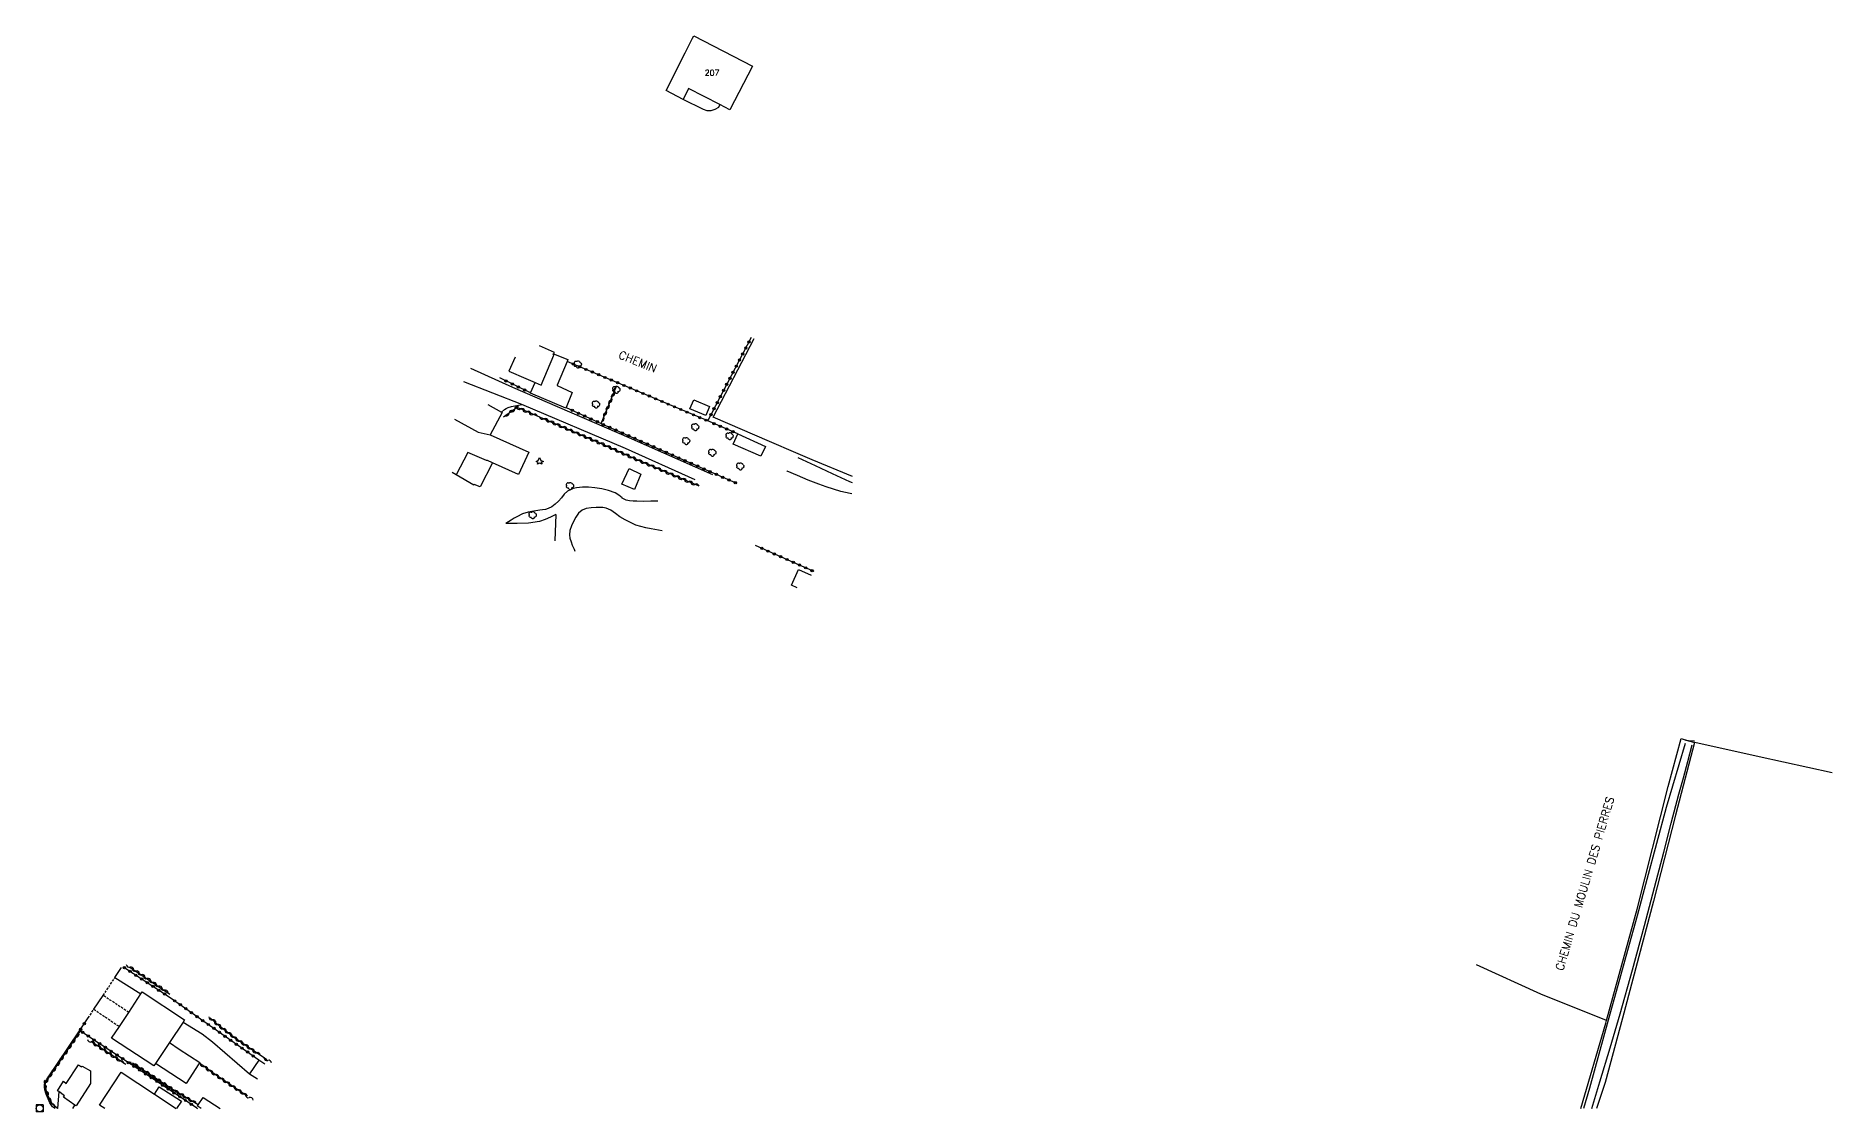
# Model space of a CAD drawing. Header units: millimetres. Extents: x 81000 to 81848, y 145999 to 147000.
# Drawn here: x 81399.5 to 81792.2, y 145999.2 to 146234.7 of the extents above; entities that cross this region are included whole.
import ezdxf
from ezdxf.enums import TextEntityAlignment as Align

# ---------------------------------------------------------------- set-up
doc = ezdxf.new("R2010")
doc.units = ezdxf.units.MM
doc.linetypes.add('DASHED', pattern=[0.75, 0.5, -0.25])
doc.layers.get('0').update_dxf_attribs({"linetype": 'CONTINUOUS'})
for name, color, linetype in [('W0014', 7, 'CONTINUOUS'), ('W0017', 7, 'CONTINUOUS'), ('W0071', 7, 'CONTINUOUS'), ('W0101', 7, 'CONTINUOUS'), ('W0104', 1, 'CONTINUOUS'), ('W0112', 1, 'DASHED'), ('W0211', 2, 'CONTINUOUS'), ('W0214', 2, 'CONTINUOUS'), ('W0300', 7, 'CONTINUOUS'), ('W0303', 7, 'CONTINUOUS'), ('W0310', 3, 'CONTINUOUS'), ('W0323', 7, 'CONTINUOUS'), ('W0330', 7, 'CONTINUOUS'), ('W0420', 7, 'CONTINUOUS'), ('W0989', 7, 'CONTINUOUS'), ('W0991', 7, 'CONTINUOUS')]:
    doc.layers.add(name, color=color, linetype=linetype)
doc.styles.get("Standard").update_dxf_attribs({"font": 'romans.shx', "width": 0.85})

# ---------------------------------------------------------------- blocks, each defined once
blk = doc.blocks.new('T300')
for p, q in [((-0.8, 0.51), (-0.86, 0.34)), ((-0.86, 0.34), (-0.86, 0.17)), ((-0.86, 0.17), (-0.74, 0.06)), ((-0.69, 0.63), (-0.8, 0.51)), ((-0.8, -0.06), (-0.74, 0.06)), ((-0.74, 0.06), (-0.69, 0.11)), ((-0.57, 0.69), (-0.69, 0.63)), ((-0.46, 0.69), (-0.57, 0.69)), ((-0.29, 0.63), (-0.46, 0.69)), ((-0.29, 0.63), (-0.17, 0.74)), ((-0.23, 0.57), (-0.29, 0.63)), ((-0.17, 0.74), (-0.06, 0.8)), ((-0.06, 0.8), (0.06, 0.8)), ((0.06, 0.8), (0.23, 0.74)), ((0.23, 0.74), (0.34, 0.63)), ((0.34, 0.63), (0.4, 0.51)), ((0.46, 0.46), (0.34, 0.46)), ((0.4, 0.51), (0.4, 0.46)), ((0.57, 0.4), (0.46, 0.46)), ((0.57, 0.4), (0.69, 0.29)), ((0.69, 0.29), (0.74, 0.17)), ((0.74, 0.06), (0.69, -0.17)), ((0.74, 0.17), (0.74, 0.06)), ((-0.8, -0.17), (-0.8, -0.06)), ((-0.8, -0.23), (-0.8, -0.17)), ((-0.74, -0.34), (-0.8, -0.23)), ((-0.69, -0.4), (-0.74, -0.34)), ((-0.51, -0.46), (-0.69, -0.4)), ((-0.4, -0.46), (-0.51, -0.46)), ((-0.4, -0.46), (-0.34, -0.46)), ((-0.34, -0.46), (-0.34, -0.4)), ((-0.34, -0.51), (-0.34, -0.46)), ((-0.29, -0.63), (-0.34, -0.51)), ((-0.17, -0.74), (-0.29, -0.63)), ((-0.06, -0.8), (-0.17, -0.74)), ((0.06, -0.8), (-0.06, -0.8)), ((0.17, -0.74), (0.06, -0.8)), ((0.23, -0.69), (0.17, -0.74)), ((0.29, -0.46), (0.23, -0.46)), ((0.29, -0.63), (0.23, -0.69)), ((0.46, -0.4), (0.29, -0.46)), ((0.34, -0.51), (0.29, -0.63)), ((0.34, -0.51), (0.34, -0.46)), ((0.57, -0.34), (0.46, -0.4)), ((0.63, -0.29), (0.57, -0.34)), ((0.69, -0.17), (0.63, -0.29))]:
    blk.add_line(p, q)
blk = doc.blocks.new('T303')
for p, q in [((-0.77, 0), (-0.28, 0.21)), ((-0.28, -0.21), (-0.77, 0)), ((-0.28, 0.21), (0, 0.83)), ((0, 0.83), (0.28, 0.21)), ((0.28, 0.21), (0.83, 0)), ((0.83, 0), (0.28, -0.21)), ((-0.49, -0.63), (-0.28, -0.21)), ((0, -0.35), (-0.49, -0.63)), ((0.56, -0.63), (0, -0.35)), ((0.28, -0.21), (0.56, -0.63))]:
    blk.add_line(p, q)
blk = doc.blocks.new('t310o')
at = {"color": 0, "linetype": 'Continuous'}
for centre, start, end in [((-0.5, 0.38), 216.8699, 323.1304), ((0.5, -0.37), 36.8699, 143.1303)]:
    blk.add_arc(centre, 0.625, start, end, dxfattribs=at)
blk = doc.blocks.new('t323o')
at = {"color": 0, "linetype": 'Continuous'}
for radius in [0.25, 0.15]:
    blk.add_circle((0, 0), radius, dxfattribs=at)
blk = doc.blocks.new('T420')
for p, q in [((0.75, 0.75), (-0.75, 0.75)), ((-0.75, 0.75), (-0.75, -0.75)), ((0.75, 0.75), (0.75, -0.75)), ((0.75, -0.75), (-0.75, -0.75))]:
    blk.add_line(p, q)
blk.add_ellipse((0, 0), major_axis=(-0.53, 0.53), ratio=1, start_param=3.926991, end_param=10.210176)

msp = doc.modelspace()

# ---------------------------------------------------------------- linework, layer by layer
at = {"layer": 'W0014'}
for points in [[(81416.76, 146028.65), (81418.22, 146030.84)], [(81412.16, 146021.72), (81414.17, 146024.75)], [(81403.07, 146000.39), (81402.53, 146001.23), (81402.14, 146002.13), (81401.71, 146003.14), (81401.46, 146004.07), (81401.37, 146004.75), (81401.34, 146005.05), (81401.37, 146005.44), (81401.76, 146006.29), (81409.04, 146017.03)], [(81403.68, 146000), (81403.07, 146000.39)]]:
    msp.add_lwpolyline(points, dxfattribs=at)
at = {"layer": 'W0017'}
for points in [[(81501.28, 146152.36), (81501.9, 146152.9), (81502.31, 146153.13), (81502.76, 146153.35), (81503.46, 146153.58), (81505.72, 146154.02)], [(81416.76, 146028.65), (81422.42, 146025.11)], [(81431.64, 146018.93), (81435.85, 146016.32), (81438.06, 146014.62), (81446.21, 146007.63)], [(81404.52, 146003.7), (81404.17, 146000.03), (81404.12, 146000)], [(81407.55, 146000), (81408.02, 146000.75)]]:
    msp.add_lwpolyline(points, dxfattribs=at)
at = {"layer": 'W0071'}
for points in [[(81547.48, 146138.61), (81529.19, 146146.7), (81503.75, 146157.76), (81494.56, 146161.92)], [(81543.59, 146137.53), (81528.39, 146144.37), (81505.72, 146154.02), (81505.69, 146154.03), (81493.03, 146158.96)], [(81760.09, 146079.83), (81758.7, 146075.18), (81757.31, 146070.54), (81755.95, 146065.89), (81753.78, 146058), (81751.69, 146050.09), (81749.58, 146042.19), (81747.5, 146034.56), (81745.39, 146026.94), (81743.27, 146019.33), (81741.21, 146011.91), (81739.14, 146004.5), (81737.85, 146000)], [(81739.68, 146000), (81741.41, 146005.87), (81743.68, 146013.27), (81745.88, 146020.69), (81748.57, 146030.36), (81751.17, 146040.05), (81753.74, 146049.75), (81755.4, 146056.09), (81757.05, 146062.43), (81758.71, 146068.76), (81759.68, 146072.36), (81760.64, 146075.95), (81761.6, 146079.55)], [(81762.09, 146080.36), (81760.83, 146080.47), (81760.13, 146080.52)]]:
    msp.add_lwpolyline(points, dxfattribs=at)
at = {"layer": 'W0101'}
for points in [[(81551.18, 146218.5), (81549.02, 146219.61), (81542.16, 146223.12), (81541.02, 146220.76), (81541, 146220.72), (81537.31, 146222.7), (81541.44, 146230.92), (81543.06, 146234.15), (81543.32, 146234.65), (81556.13, 146228.01)], [(81425.28, 146009.33), (81416.03, 146015.38), (81417.72, 146017.95), (81419.76, 146021.05), (81422.42, 146025.11), (81422.71, 146025.55), (81431.94, 146019.38), (81431.64, 146018.93), (81428.69, 146014.48), (81425.65, 146009.89)]]:
    msp.add_lwpolyline(points, close=True, dxfattribs=at)
at = {"layer": 'W0101', "const_width": 0.002}
msp.add_lwpolyline([(81504.72, 146168.27), (81504.72, 146168.27), (81504.72, 146168.27)], close=True, dxfattribs=at)
at = {"layer": 'W0101'}
for points in [[(81504.26, 146164.39), (81502.87, 146161.3), (81506.61, 146159.71), (81508.63, 146158.84), (81509.94, 146158.28), (81512.74, 146164.84), (81512.58, 146164.98), (81512.66, 146165.09), (81512.85, 146165.39), (81509.57, 146166.85)], [(81491, 146150.82), (81496.18, 146147.99), (81498.8, 146147.36), (81507.24, 146143.56), (81505.02, 146138.73), (81499.28, 146141.29), (81498.21, 146141.77), (81497.99, 146141.76), (81493.9, 146143.55), (81491.37, 146138.64), (81490.51, 146139.15)], [(81414.55, 146000), (81413.39, 146000.76), (81418.12, 146007.96), (81425.4, 146003.14), (81430.15, 146000)]]:
    msp.add_lwpolyline(points, dxfattribs=at)
at = {"layer": 'W0104'}
for points in [[(81549.02, 146219.61), (81548.73, 146218.99), (81547.92, 146218.54), (81547.01, 146218.27), (81546.26, 146218.27), (81545.44, 146218.52), (81541.02, 146220.76)], [(81512.66, 146165.09), (81515.77, 146163.83), (81515.61, 146163.43), (81513.43, 146158.22), (81513.42, 146158.19), (81516.74, 146156.61), (81515.38, 146153.36), (81515.32, 146153.21), (81507.59, 146156.49), (81507.63, 146156.58), (81508.63, 146158.84)], [(81498.32, 146153.99), (81501.28, 146152.36), (81501.43, 146152.29), (81498.8, 146147.36)], [(81499.28, 146141.29), (81496.59, 146135.98), (81495.32, 146136.55), (81495.2, 146136.37), (81491.37, 146138.64)], [(81565.93, 146113.94), (81564.7, 146114.53), (81566.19, 146117.92), (81568.98, 146116.72)], [(81428.69, 146014.48), (81430.81, 146013.01), (81435.29, 146010.07), (81435.21, 146009.94), (81435.12, 146009.8), (81432.3, 146005.46), (81425.65, 146009.89)], [(81448.21, 146010.62), (81446.21, 146007.63), (81447.9, 146006.51)], [(81448.21, 146010.62), (81448.21, 146010.62)], [(81449.5, 146009.75), (81448.21, 146010.62)], [(81425.4, 146003.14), (81426.46, 146004.73), (81431.29, 146001.59), (81430.25, 146000)], [(81434.62, 146000), (81434.68, 146000.11), (81434.84, 146000)], [(81435.61, 146000), (81434.75, 146000.57), (81434.94, 146000.84), (81436.01, 146002.41), (81439.73, 146000)]]:
    msp.add_lwpolyline(points, dxfattribs=at)
for points in [[(81545.97, 146151.62), (81542.44, 146153.09), (81543.35, 146155.07), (81546.74, 146153.58)], [(81557.96, 146142.7), (81551.91, 146145.36), (81552.94, 146147.61), (81558.99, 146144.8)], [(81530.33, 146135.4), (81527.62, 146136.61), (81529.19, 146140.01), (81531.75, 146138.78), (81530.33, 146135.4)], [(81408.26, 146000.59), (81408.02, 146000.75), (81405.49, 146002.49), (81405.76, 146002.78), (81404.52, 146003.7), (81404.23, 146003.91), (81405.49, 146005.98), (81406.12, 146005.48), (81408.76, 146009.59), (81409.44, 146009.1), (81409.61, 146009.31), (81411.44, 146008.22), (81411.43, 146005.52)]]:
    msp.add_lwpolyline(points, close=True, dxfattribs=at)
at = {"layer": 'W0112'}
for points in [[(81414.98, 146025.97), (81416.76, 146028.65)], [(81414.17, 146024.75), (81414.98, 146025.97)], [(81419.76, 146021.05), (81414.17, 146024.75)], [(81410.91, 146019.83), (81412.16, 146021.72)], [(81412.16, 146021.72), (81417.72, 146017.95)]]:
    msp.add_lwpolyline(points, dxfattribs=at)
at = {"layer": 'W0211'}
for points in [[(81577.99, 146136.87), (81577.4, 146137.12), (81573.64, 146138.83), (81569.9, 146140.57), (81566.17, 146142.32)], [(81535.48, 146132.9), (81533.95, 146132.86), (81532.42, 146132.83), (81530.9, 146132.87), (81530.09, 146132.9), (81529.29, 146132.94), (81528.52, 146133.1), (81527.69, 146133.55), (81527.66, 146133.58), (81526.91, 146134.17), (81526.1, 146134.7), (81524.68, 146135.24), (81523.18, 146135.59), (81521.66, 146135.8), (81520.32, 146135.93), (81518.96, 146135.97), (81517.64, 146135.79), (81516.98, 146135.61), (81516.33, 146135.38), (81515.73, 146135.07), (81515.01, 146134.41), (81514.41, 146133.6), (81513.75, 146132.85), (81513.04, 146132.23), (81512.27, 146131.66), (81511.45, 146131.24), (81510.86, 146131.08), (81510.24, 146131), (81509.62, 146130.9), (81508.34, 146130.69), (81507.07, 146130.45), (81505.84, 146130.09), (81504.6, 146129.48), (81504.07, 146129.14), (81503.41, 146128.73), (81502.23, 146127.98)], [(81513.18, 146129.93), (81512.96, 146124.16)]]:
    msp.add_lwpolyline(points, dxfattribs=at)
at = {"layer": 'W0214'}
for points in [[(81577.9, 146134.45), (81577.48, 146134.56), (81576.48, 146134.77), (81575.49, 146135), (81573.87, 146135.47), (81572.27, 146135.99), (81570.68, 146136.56), (81568.32, 146137.48), (81565.99, 146138.49), (81563.74, 146139.46), (81563.66, 146139.5)], [(81513.18, 146129.93), (81511.99, 146129.4), (81510.8, 146128.88), (81509.59, 146128.44), (81507.19, 146128.06), (81504.71, 146128.02), (81504.14, 146128.01), (81502.23, 146127.98)], [(81536.42, 146126.37), (81535.61, 146126.52), (81534.79, 146126.66), (81533.98, 146126.82), (81532.85, 146127.05), (81531.72, 146127.31), (81530.63, 146127.64), (81529.45, 146128.17), (81528.3, 146128.81), (81527.18, 146129.47), (81526.19, 146130.16), (81525.21, 146130.88), (81524.16, 146131.36), (81523.44, 146131.49), (81522.75, 146131.52), (81522.68, 146131.52), (81521.94, 146131.5), (81520.87, 146131.44), (81519.82, 146131.27), (81518.89, 146130.9), (81518.13, 146130.23), (81517.5, 146129.35), (81516.99, 146128.41), (81516.57, 146127.47), (81516.25, 146126.48), (81516.14, 146125.49), (81516.25, 146124.75), (81516.49, 146124), (81516.76, 146123.26), (81516.94, 146122.81), (81517.14, 146122.37), (81517.34, 146121.93)]]:
    msp.add_lwpolyline(points, dxfattribs=at)
at = {"layer": 'W0310'}
for points in [[(81523.06, 146149.85), (81526.45, 146158.02)], [(81509.15, 146151.45), (81505.94, 146152.83), (81504.67, 146153.38), (81501.73, 146151.24)], [(81544.35, 146136.22), (81530.76, 146142), (81523.13, 146145.44), (81515.87, 146148.57), (81510.99, 146150.7), (81509.15, 146151.45)], [(81420.04, 146030.95), (81428.78, 146025.06)], [(81448.93, 146011.4), (81446.84, 146012.8), (81442.9, 146015.51), (81439.64, 146018.06), (81437.55, 146019.83)], [(81404.17, 146000.03), (81403.13, 146000.93), (81402.42, 146002.15), (81401.95, 146003.31), (81401.56, 146004.61), (81401.52, 146005.31), (81401.62, 146005.8), (81409.24, 146016.97)], [(81419.11, 146009.62), (81413.15, 146013.57), (81411.46, 146014.69)], [(81449.97, 146010.69), (81448.93, 146011.4)], [(81434.94, 146000.84), (81429.51, 146004.11), (81420.61, 146009.96)], [(81445.66, 146002.72), (81438.43, 146007.59), (81435.21, 146009.94)]]:
    msp.add_lwpolyline(points, dxfattribs=at)
at = {"layer": 'W0323'}
for points in [[(81546.37, 146150.44), (81555.93, 146168.75)], [(81507.63, 146156.58), (81500.93, 146159.83)], [(81546.37, 146150.44), (81523.23, 146160.22), (81515.61, 146163.43)], [(81515.38, 146153.36), (81523.06, 146149.85), (81523.99, 146149.43), (81540.68, 146142.07), (81552.48, 146136.86), (81552.75, 146136.74)], [(81552.94, 146147.61), (81546.37, 146150.44)], [(81569.63, 146117.48), (81565.95, 146119.11), (81556.83, 146123.15)], [(81428.85, 146024.24), (81418.73, 146030.87)], [(81448.21, 146010.62), (81428.85, 146024.24)], [(81409.24, 146016.97), (81409.04, 146017.03), (81410.91, 146019.83)], [(81434.68, 146000.11), (81424.94, 146006.58), (81413.32, 146014.27), (81409.25, 146016.96), (81409.24, 146016.97)]]:
    msp.add_lwpolyline(points, dxfattribs=at)
at = {"layer": 'W0330'}
for points in [[(81578.05, 146138.24), (81569.21, 146141.89), (81565.63, 146143.43), (81559.86, 146145.92), (81547.58, 146151.22), (81556.55, 146168.48)], [(81737.28, 146000), (81742.73, 146018.65), (81742.9, 146019.29), (81749.56, 146043.64), (81756.35, 146070.47), (81759.17, 146080.96), (81760.83, 146080.47), (81762.16, 146080.07)], [(81792.2, 146073.46), (81776.26, 146076.97), (81762.16, 146080.07), (81762.12, 146080.08), (81757.95, 146064.15), (81753.14, 146045.35), (81746.4, 146019.78), (81742.57, 146005.67), (81740.7, 146000)], [(81742.9, 146019.29), (81728.5, 146025.06), (81714.49, 146031.48)]]:
    msp.add_lwpolyline(points, dxfattribs=at)

# ---------------------------------------------------------------- block references
at = {"layer": 'W0300'}
for p in [(81518, 146162.76), (81526.44, 146157.23), (81521.99, 146154.01), (81543.69, 146149.05), (81551.2, 146147.08), (81541.7, 146146.01), (81547.42, 146143.47), (81553.53, 146140.48), (81516.3, 146136.17), (81508.13, 146129.79)]:
    msp.add_blockref('T300', p, dxfattribs=at)
at = {"layer": 'W0303'}
msp.add_blockref('T303', (81509.6, 146141.57), dxfattribs=at)
at = {"layer": 'W0310'}
for p, rotation in [((81525.36, 146155.39), 67.43943969343556), ((81525.94, 146156.78), 67.43943969343556), ((81502.94, 146152.12), 216.1337635205443), ((81504.15, 146153.01), 216.1337635205443), ((81505.46, 146153.04), 156.600410610657), ((81506.83, 146152.45), 156.6656632806751), ((81508.21, 146151.85), 156.6656632806751), ((81523.63, 146151.24), 67.43943969343556), ((81524.21, 146152.62), 67.43943969343556), ((81524.78, 146154.01), 67.43943969343556), ((81510.54, 146150.88), 157.7170347852225), ((81511.92, 146150.29), 156.4679696730588), ((81513.29, 146149.69), 156.4679696730588), ((81514.67, 146149.1), 156.4679696730588), ((81516.04, 146148.5), 156.6796535223658), ((81517.42, 146147.9), 156.6796535223658), ((81518.8, 146147.31), 156.6796535223658), ((81520.17, 146146.72), 156.6796535223658), ((81521.55, 146146.12), 156.6796535223658), ((81522.93, 146145.53), 156.6796535223658), ((81524.3, 146144.92), 155.7391489167727), ((81525.67, 146144.3), 155.7391489167727), ((81527.03, 146143.68), 155.7391489167727), ((81528.4, 146143.07), 155.7391489167727), ((81529.77, 146142.45), 155.7391489167727), ((81531.14, 146141.84), 156.9348755947996), ((81532.52, 146141.25), 156.9348755947996), ((81533.9, 146140.67), 156.9348755947996), ((81535.28, 146140.08), 156.9348755947996), ((81536.66, 146139.49), 156.9348755947996), ((81538.04, 146138.9), 156.9348755947996), ((81539.42, 146138.32), 156.9348755947996), ((81540.8, 146137.73), 156.9348755947996), ((81542.18, 146137.14), 156.9348755947996), ((81543.56, 146136.55), 156.9348755947996), ((81420.07, 146030.93), 326.0125007484163), ((81421.32, 146030.09), 326.0125007484163), ((81422.56, 146029.26), 326.0125007484163), ((81423.81, 146028.42), 326.0125007484163), ((81425.05, 146027.58), 326.0125007484163), ((81426.29, 146026.74), 326.0125007484163), ((81427.54, 146025.9), 326.0125007484163), ((81438.07, 146019.39), 139.7120172407667), ((81439.21, 146018.42), 139.7120172407667), ((81440.38, 146017.48), 141.9780826199892), ((81407.2, 146013.99), 55.72681338971131), ((81408.05, 146015.23), 55.72681338971131), ((81408.89, 146016.47), 55.72681338971131), ((81411.61, 146014.59), 146.4666920808526), ((81412.86, 146013.77), 146.4666920808526), ((81441.56, 146016.55), 141.9780826199892), ((81442.74, 146015.63), 141.9780826199892), ((81443.97, 146014.77), 145.4890084037352), ((81445.21, 146013.92), 145.4890084037352), ((81404.67, 146010.27), 55.72681338971131), ((81405.51, 146011.51), 55.72681338971131), ((81406.36, 146012.75), 55.72681338971131), ((81414.11, 146012.94), 146.4765282469664), ((81415.36, 146012.11), 146.4765282469664), ((81416.61, 146011.28), 146.4765282469664), ((81417.86, 146010.45), 146.4765282469664), ((81421.02, 146009.69), 146.7291878760755), ((81446.44, 146013.07), 145.4890084037352), ((81447.69, 146012.23), 146.23433610809), ((81450.17, 146010.55), 145.5947018773221), ((81402.14, 146006.55), 55.72681338971131), ((81402.98, 146007.79), 55.72681338971131), ((81403.83, 146009.03), 55.72681338971131), ((81422.27, 146008.87), 146.7291878760755), ((81423.52, 146008.05), 146.7291878760755), ((81424.78, 146007.22), 146.7291878760755), ((81426.03, 146006.4), 146.7291878760755), ((81436.23, 146009.2), 143.8234990665162), ((81437.44, 146008.31), 143.8234990665162), ((81438.66, 146007.44), 146.0604947397196), ((81439.91, 146006.6), 146.0604947397196), ((81441.15, 146005.76), 146.0604947397196), ((81401.53, 146005.22), 93.16632651962696), ((81401.82, 146003.76), 106.7073557623333), ((81402.34, 146002.35), 112.0473126095919), ((81427.29, 146005.58), 146.7291878760755), ((81428.54, 146004.75), 146.7291878760755), ((81429.8, 146003.94), 148.8671566440831), ((81431.09, 146003.17), 148.8671566440831), ((81432.37, 146002.39), 148.8671566440831), ((81442.39, 146004.92), 146.0604947397196), ((81443.64, 146004.09), 146.0604947397196), ((81444.88, 146003.25), 146.0604947397196), ((81446.13, 146002.41), 146.0604947397196), ((81403.07, 146001.04), 120.3355385115676), ((81433.65, 146001.62), 148.8671566440831)]:
    msp.add_blockref('t310o', p, dxfattribs=dict(at, rotation=rotation))
at = {"layer": 'W0323'}
for p, rotation in [((81555.39, 146167.72), 62.42470260581612), ((81553.31, 146163.73), 62.42470260581612), ((81554.01, 146165.06), 62.42470260581612), ((81554.7, 146166.39), 62.42470260581612), ((81516.99, 146162.85), 157.1179575337029), ((81518.37, 146162.27), 157.1179575337029), ((81519.76, 146161.68), 157.1179575337029), ((81521.14, 146161.1), 157.1179575337029), ((81522.52, 146160.52), 157.1179575337029), ((81523.9, 146159.93), 157.0883412460894), ((81525.28, 146159.35), 157.0883412460894), ((81551.23, 146159.75), 62.42470260581612), ((81551.92, 146161.07), 62.42470260581612), ((81552.62, 146162.4), 62.42470260581612), ((81502.28, 146159.17), 154.1510657367974), ((81503.63, 146158.52), 154.1510657367974), ((81504.98, 146157.86), 154.1510657367974), ((81506.33, 146157.21), 154.1510657367974), ((81526.67, 146158.77), 157.0883412460894), ((81528.05, 146158.18), 157.0883412460894), ((81529.43, 146157.6), 157.0883412460894), ((81530.81, 146157.01), 157.0883412460894), ((81532.19, 146156.43), 157.0883412460894), ((81533.57, 146155.85), 157.0883412460894), ((81549.15, 146155.76), 62.42470260581612), ((81549.84, 146157.09), 62.42470260581612), ((81550.53, 146158.42), 62.42470260581612), ((81516.74, 146152.74), 335.4476423114929), ((81518.11, 146152.11), 335.4476423114929), ((81519.47, 146151.49), 335.4476423114929), ((81534.96, 146155.26), 157.0883412460894), ((81536.34, 146154.68), 157.0883412460894), ((81537.72, 146154.09), 157.0883412460894), ((81539.1, 146153.51), 157.0883412460894), ((81540.48, 146152.93), 157.0883412460894), ((81541.86, 146152.34), 157.0883412460894), ((81543.25, 146151.76), 157.0883412460894), ((81547.06, 146151.77), 62.42470260581612), ((81547.76, 146153.1), 62.42470260581612), ((81548.45, 146154.43), 62.42470260581612), ((81520.84, 146150.87), 335.4476423114929), ((81522.2, 146150.24), 335.4476423114929), ((81523.57, 146149.62), 335.4357344392635), ((81524.94, 146149.01), 336.2113902690461), ((81526.31, 146148.41), 336.2113902690461), ((81527.68, 146147.8), 336.2113902690461), ((81544.63, 146151.17), 157.0883412460894), ((81546.01, 146150.59), 157.0883412460894), ((81547.75, 146149.84), 156.6983898851682), ((81549.12, 146149.25), 156.6983898851682), ((81550.5, 146148.66), 156.6983898851682), ((81551.88, 146148.06), 156.6983898851682), ((81529.05, 146147.2), 336.2113902690461), ((81530.43, 146146.59), 336.2113902690461), ((81531.8, 146145.99), 336.2113902690461), ((81533.17, 146145.38), 336.2113902690461), ((81534.54, 146144.78), 336.2113902690461), ((81535.92, 146144.17), 336.2113902690461), ((81537.29, 146143.56), 336.2113902690461), ((81538.66, 146142.96), 336.2113902690461), ((81540.03, 146142.35), 336.2113902690461), ((81541.41, 146141.75), 336.1646604289929), ((81542.78, 146141.14), 336.1646604289929), ((81544.15, 146140.54), 336.1646604289929), ((81545.52, 146139.93), 336.1646604289929), ((81546.89, 146139.32), 336.1646604289929), ((81548.27, 146138.72), 336.1646604289929), ((81549.64, 146138.11), 336.1646604289929), ((81551.01, 146137.51), 336.1646604289929), ((81552.38, 146136.9), 336.1646604289929), ((81558.2, 146122.55), 156.0981883792426), ((81559.57, 146121.94), 156.0981883792426), ((81560.94, 146121.33), 156.0981883792426), ((81562.31, 146120.72), 156.0981883792426), ((81563.69, 146120.11), 156.0981883792426), ((81565.06, 146119.51), 156.0981883792426), ((81566.43, 146118.9), 156.1020904820769), ((81567.8, 146118.29), 156.1020904820769), ((81569.17, 146117.68), 156.1020904820769), ((81418.81, 146030.82), 146.7557407828503), ((81420.07, 146030), 146.7557407828503), ((81421.32, 146029.17), 146.7557407828503), ((81422.58, 146028.35), 146.7557407828503), ((81423.83, 146027.53), 146.7557407828503), ((81425.09, 146026.71), 146.7557407828503), ((81426.34, 146025.88), 146.7557407828503), ((81427.6, 146025.06), 146.7557407828503), ((81429.8, 146023.57), 144.8721135939584), ((81431.03, 146022.71), 144.8721135939584), ((81432.26, 146021.84), 144.8721135939584), ((81410.08, 146018.58), 56.3948639796473), ((81433.48, 146020.98), 144.8721135939584), ((81434.71, 146020.12), 144.8721135939584), ((81435.94, 146019.25), 144.8721135939584), ((81437.16, 146018.39), 144.8721135939584), ((81409.25, 146017.34), 56.3948639796473), ((81409.67, 146016.68), 146.5381103975027), ((81410.93, 146015.85), 146.5381103975027), ((81412.18, 146015.02), 146.5381103975027), ((81413.43, 146014.2), 146.5289223234487), ((81438.39, 146017.53), 144.8721135939584), ((81439.62, 146016.66), 144.8721135939584), ((81440.84, 146015.8), 144.8721135939584), ((81442.07, 146014.94), 144.8721135939584), ((81443.3, 146014.07), 144.8721135939584), ((81414.68, 146013.37), 146.5289223234487), ((81415.93, 146012.54), 146.5289223234487), ((81417.18, 146011.71), 146.5289223234487), ((81418.43, 146010.89), 146.5289223234487), ((81419.68, 146010.06), 146.5289223234487), ((81444.52, 146013.21), 144.8721135939584), ((81445.75, 146012.35), 144.8721135939584), ((81446.98, 146011.49), 144.8721135939584), ((81420.94, 146009.23), 146.5289223234487), ((81422.19, 146008.4), 146.5289223234487), ((81423.44, 146007.58), 146.5289223234487), ((81424.69, 146006.75), 146.5289223234487), ((81425.94, 146005.92), 146.3791925669866), ((81427.19, 146005.09), 146.3791925669866), ((81428.44, 146004.26), 146.3791925669866), ((81429.69, 146003.43), 146.3791925669866), ((81430.94, 146002.6), 146.3791925669866), ((81432.18, 146001.77), 146.3791925669866), ((81433.43, 146000.94), 146.3791925669866)]:
    msp.add_blockref('t323o', p, dxfattribs=dict(at, rotation=rotation))
at = {"layer": 'W0420'}
msp.add_blockref('T420', (81400.3, 146000.05), dxfattribs=at)

# ---------------------------------------------------------------- texts
at = {"layer": 'W0989'}
for s, rotation, p in [('CHEMIN', 337.9525, (81531.07, 146163.4)), ('CHEMIN DU MOULIN DES PIERRES', 73.5384, (81738.14, 146049.22))]:
    msp.add_text(s, height=1.75, rotation=rotation, dxfattribs=at).set_placement(p, align=Align.MIDDLE_CENTER)
at = {"layer": 'W0991'}
msp.add_text('207', height=1.25, dxfattribs=at).set_placement((81547.32, 146226.58), align=Align.MIDDLE_CENTER)

doc.saveas('drawing.dxf')
